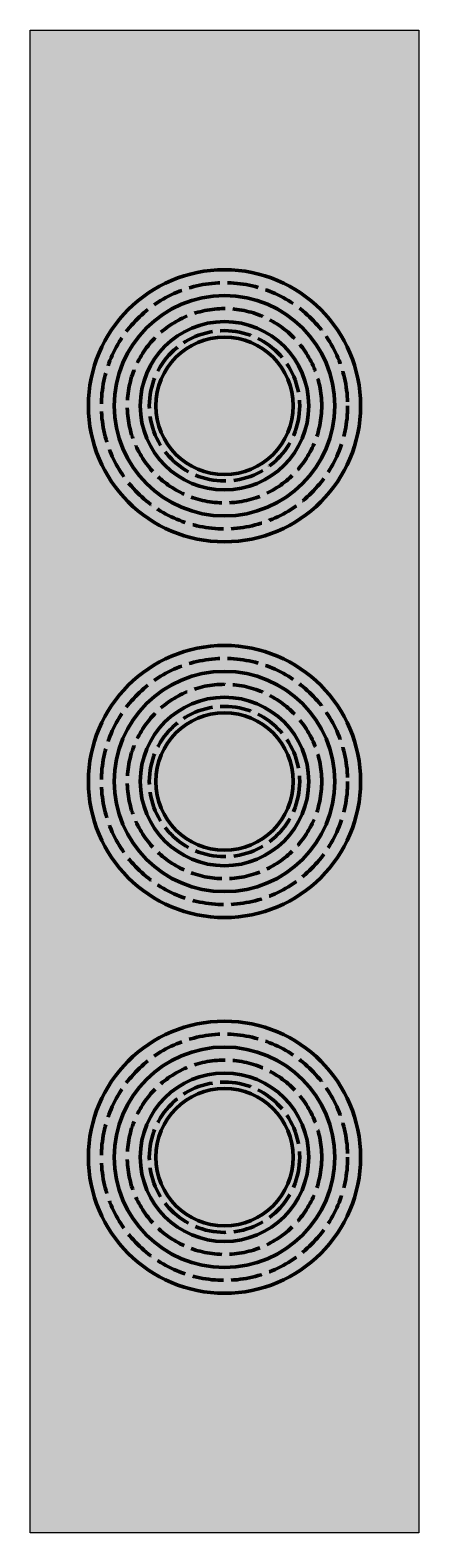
# Model space of a CAD drawing. Header units: millimetres. Extents: x 4441 to 4591, y 1483 to 2063.
import ezdxf

# ---------------------------------------------------------------- set-up
doc = ezdxf.new("R2010")
doc.units = ezdxf.units.MM
doc.linetypes.add('ACAD_ISO02W100', pattern=[15, 12, -3])
doc.layers.add('1', color=7, linetype='Continuous')
doc.layers.add('2', color=7, linetype='Continuous')

# ---------------------------------------------------------------- blocks, each defined once
blk = doc.blocks.new('色环')
at = {"color": 1, "lineweight": 100}
for radius in [52.5, 42.5, 32.5, 26.5]:
    blk.add_circle((4616.61, 306.23), radius, dxfattribs=at)
at = {"color": 3, "lineweight": 100}
for radius in [52.5, 42.5, 32.5, 26.5]:
    blk.add_circle((4761.61, 306.23), radius, dxfattribs=at)
at = {"color": 5, "lineweight": 100}
for radius in [52.5, 42.5, 32.5, 26.5]:
    blk.add_circle((4906.61, 306.23), radius, dxfattribs=at)
at = {"color": 1, "linetype": 'ACAD_ISO02W100', "lineweight": 100}
for radius in [47.5, 37.5, 29]:
    blk.add_circle((4616.61, 306.23), radius, dxfattribs=at)
at = {"color": 3, "linetype": 'ACAD_ISO02W100', "lineweight": 100}
for radius in [47.5, 37.5, 29]:
    blk.add_circle((4761.61, 306.23), radius, dxfattribs=at)
at = {"color": 5, "linetype": 'ACAD_ISO02W100', "lineweight": 100}
for radius in [47.5, 37.5, 29]:
    blk.add_circle((4906.61, 306.23), radius, dxfattribs=at)

msp = doc.modelspace()

# ---------------------------------------------------------------- hatches: boundary and pattern name
at = {"layer": '1'}
h = msp.add_hatch(color=0, dxfattribs=at)
h.dxf.hatch_style = 1
h.paths.add_polyline_path([(4591.39, 2063.15), (4441.39, 2063.15), (4441.39, 1483.15), (4591.39, 1483.15)])

# ---------------------------------------------------------------- linework, layer by layer
at = {"layer": '2', "transparency": 33554687}
msp.add_lwpolyline([(4441.39, 2063.15), (4591.39, 2063.15), (4591.39, 1483.15), (4441.39, 1483.15)], close=True, dxfattribs=at)

# ---------------------------------------------------------------- block references
at = {"layer": '2', "rotation": 90}
msp.add_blockref('色环', (4822.62, -2988.46), dxfattribs=at)

doc.saveas('drawing.dxf')
